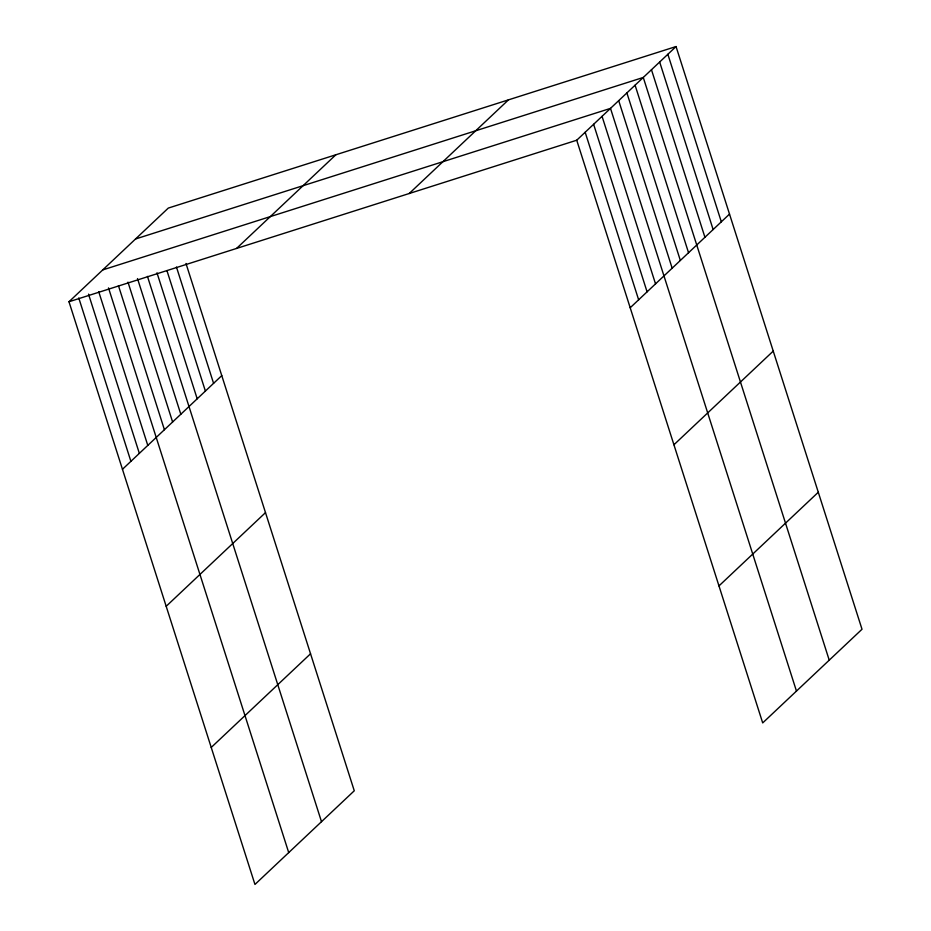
<?xml version="1.0" encoding="UTF-8"?>
<svg xmlns="http://www.w3.org/2000/svg" width="931" height="931" viewBox="0 0 931 931"><rect width="100%" height="100%" fill="white"/><g stroke="black" fill="none" stroke-linecap="round" stroke-linejoin="round"><path stroke-width="1.4" d="M185.979 263.461L354.269 790.78L254.954 884.45L68.987 301.749L168.302 208.079L676.046 46.55L862.013 629.251L762.698 722.922L576.731 140.22L676.046 46.55M236.544 248.449L335.858 154.779M409.175 193.532L508.489 99.85M122.461 469.294L221.776 375.612M166.184 606.29L265.498 512.62M630.194 307.765L729.52 214.083M211.232 747.442L310.547 653.771M673.928 444.762L773.242 351.092M718.965 585.913L818.291 492.243M135.53 238.988L643.274 77.459L829.23 660.16M102.759 269.909L610.503 108.38L796.459 691.07M68.987 301.749L576.731 140.22M667.853 54.277L721.327 221.811M659.66 62.005L713.134 229.538M651.467 69.732L704.93 237.277M635.082 85.187L688.544 252.732M626.889 92.914L680.352 260.459M618.696 100.641L672.159 268.186M602.054 116.34L655.529 283.874M593.617 124.3L647.08 291.834M585.168 132.26L638.643 299.794M176.459 267.034L213.583 383.351M166.94 270.607L205.39 391.078M156.978 272.806L197.197 398.805M147.459 276.379L321.498 821.689M137.497 278.567L180.812 414.26M127.978 282.14L172.607 421.987M118.458 285.712L164.415 429.715M108.496 287.9L288.715 852.598M98.733 291.717L147.785 445.402M88.526 294.138L139.347 453.362M78.763 297.943L130.899 461.334"/></g></svg>
